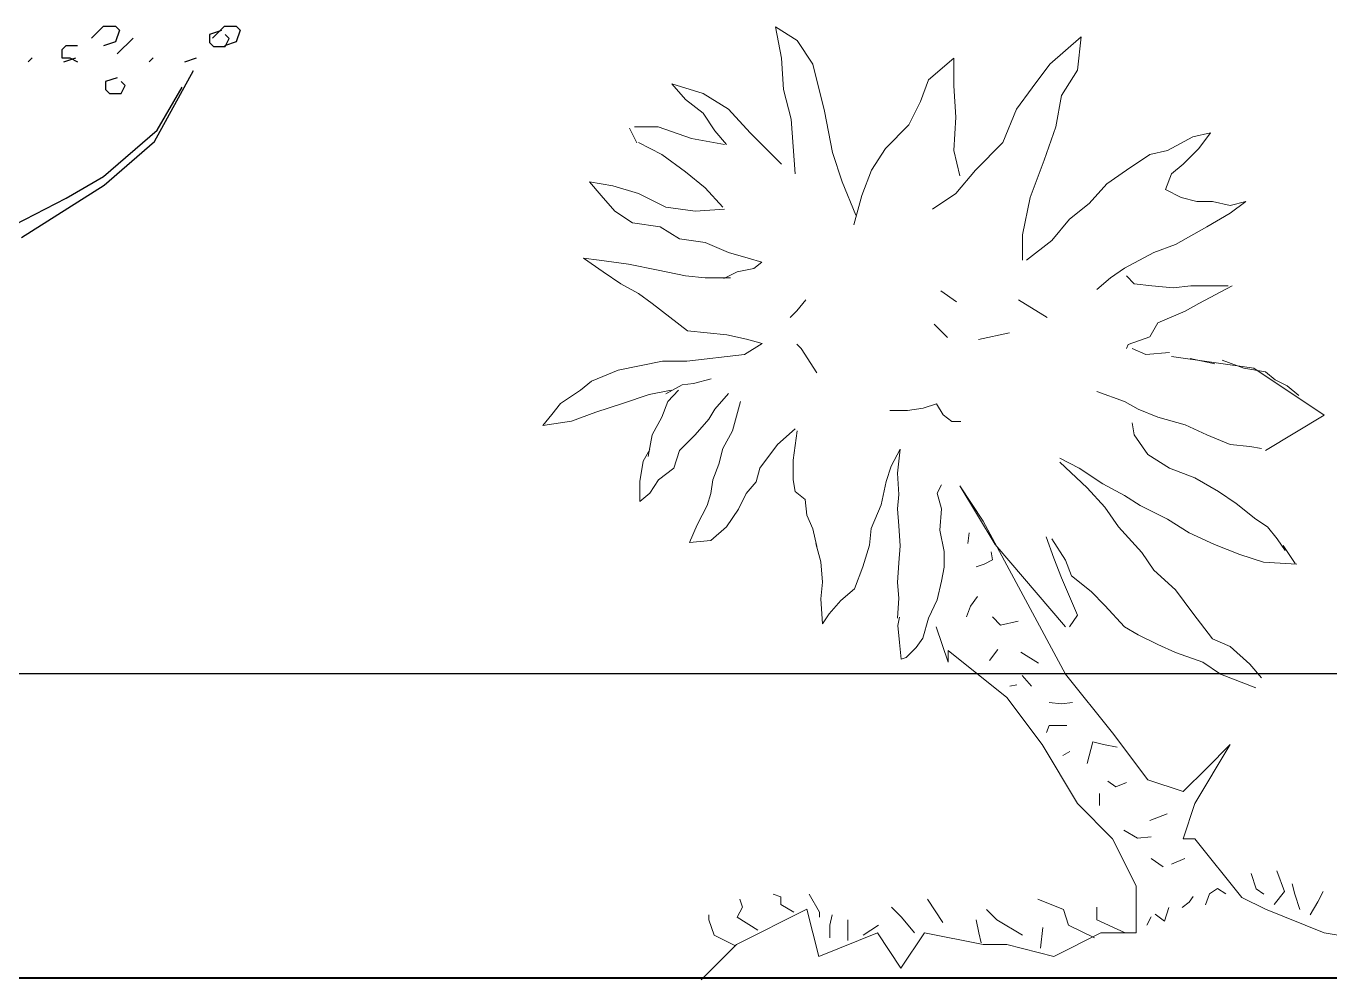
# Model space of a CAD drawing. Header units: metres. Extents: x 2330 to 2661, y 695 to 924.
# Drawn here: x 2596.994 to 2599.136, y 786.452 to 788.019 of the extents above; entities that cross this region are included whole.
import ezdxf

# ---------------------------------------------------------------- set-up
doc = ezdxf.new("R2010")
doc.units = ezdxf.units.M
doc.header["$LTSCALE"] = 20
doc.layers.add('Columns', color=30, linetype='Continuous', lineweight=40)
doc.layers.add('Green', color=116, linetype='Continuous', lineweight=5)
doc.layers.add('Tree and Others', color=74, linetype='Continuous')

msp = doc.modelspace()

# ---------------------------------------------------------------- linework, layer by layer
for p, q in [((2597.1015, 787.9993), (2597.1211, 788.0189)), ((2597.1211, 788.0189), (2597.1406, 788.0189)), ((2597.1406, 788.0189), (2597.1471, 788.0124)), ((2597.1471, 788.0124), (2597.1406, 787.9928)), ((2597.3146, 788.0114), (2597.295, 788.0049)), ((2597.295, 788.0049), (2597.295, 787.9918)), ((2597.3001, 787.9993), (2597.3196, 788.0189)), ((2597.3196, 788.0189), (2597.3392, 788.0189)), ((2597.3276, 787.9983), (2597.3211, 788.0049)), ((2597.3392, 788.0189), (2597.3457, 788.0124)), ((2597.3457, 788.0124), (2597.3392, 787.9928)), ((2597.0589, 787.9863), (2597.0524, 787.9798)), ((2597.0785, 787.9863), (2597.0589, 787.9863)), ((2597.1406, 787.9928), (2597.1211, 787.9863)), ((2597.1697, 787.9993), (2597.1436, 787.9733)), ((2597.295, 787.9918), (2597.3016, 787.9853)), ((2597.3016, 787.9853), (2597.3146, 787.9853)), ((2597.3146, 787.9853), (2597.3211, 787.9853)), ((2597.3392, 787.9928), (2597.3196, 787.9863)), ((2597.3211, 787.9853), (2597.3276, 787.9983)), ((2597.0038, 787.9667), (2596.9972, 787.9602)), ((2597.0524, 787.9798), (2597.0524, 787.9667)), ((2597.0524, 787.9667), (2597.0654, 787.9667)), ((2597.0559, 787.9602), (2597.0755, 787.9667)), ((2597.0654, 787.9667), (2597.0785, 787.9602)), ((2597.2023, 787.9667), (2597.1958, 787.9602)), ((2597.2544, 787.9602), (2597.274, 787.9667)), ((2597.2049, 787.8294), (2597.2686, 787.9458)), ((2597.1436, 787.9341), (2597.1241, 787.9276)), ((2597.1241, 787.9276), (2597.1241, 787.9146)), ((2597.1567, 787.9211), (2597.1502, 787.9276)), ((2597.1502, 787.908), (2597.1567, 787.9211)), ((2597.209, 787.8479), (2597.2502, 787.9187)), ((2597.1241, 787.9146), (2597.1306, 787.908)), ((2597.1306, 787.908), (2597.1436, 787.908)), ((2597.1436, 787.908), (2597.1502, 787.908)), ((2597.1208, 787.7719), (2597.209, 787.8479)), ((2597.1218, 787.7573), (2597.2049, 787.8294)), ((2597.0598, 787.7363), (2597.1208, 787.7719)), ((2596.986, 787.6714), (2597.1218, 787.7573)), ((2596.9745, 787.6924), (2597.0598, 787.7363))]:
    msp.add_line(p, q)
at = {"layer": 'Columns'}
msp.add_line((2595.3993, 786.4555), (2601.7206, 786.4555), dxfattribs=at)
at = {"layer": 'Green'}
for p, q in [((2598.2608, 787.9951), (2598.2254, 788.0176)), ((2598.2254, 788.0176), (2598.235, 787.9661)), ((2598.2865, 787.9564), (2598.2608, 787.9951)), ((2598.7276, 788.0015), (2598.7019, 787.9789)), ((2598.7212, 787.9467), (2598.7276, 788.0015)), ((2598.235, 787.9661), (2598.2382, 787.9145)), ((2598.5183, 787.9661), (2598.4765, 787.9306)), ((2598.5183, 787.9209), (2598.5183, 787.9661)), ((2598.7019, 787.9789), (2598.6761, 787.9564)), ((2598.3058, 787.8791), (2598.2865, 787.9564)), ((2598.6761, 787.9564), (2598.6471, 787.9177)), ((2598.6954, 787.9048), (2598.7212, 787.9467)), ((2598.1062, 787.9081), (2598.0547, 787.9242)), ((2598.0547, 787.9242), (2598.0773, 787.8984)), ((2598.4765, 787.9306), (2598.4636, 787.8952)), ((2598.5216, 787.8694), (2598.5183, 787.9209)), ((2598.6471, 787.9177), (2598.6214, 787.8823)), ((2598.0773, 787.8984), (2598.1062, 787.8758)), ((2598.1481, 787.8823), (2598.1062, 787.9081)), ((2598.2382, 787.9145), (2598.2511, 787.8662)), ((2598.6858, 787.8533), (2598.6954, 787.9048)), ((2598.1062, 787.8758), (2598.1255, 787.8468)), ((2598.1835, 787.8436), (2598.1481, 787.8823)), ((2598.3187, 787.8114), (2598.3058, 787.8791)), ((2598.4636, 787.8952), (2598.4443, 787.8565)), ((2598.6214, 787.8823), (2598.5988, 787.8275)), ((2598.0322, 787.8533), (2597.9935, 787.8533)), ((2598.0869, 787.834), (2598.0322, 787.8533)), ((2598.2511, 787.8662), (2598.2543, 787.8211)), ((2598.4443, 787.8565), (2598.4057, 787.8179)), ((2598.5183, 787.8146), (2598.5216, 787.8694)), ((2598.6665, 787.7985), (2598.6858, 787.8533)), ((2597.9971, 787.8272), (2597.9852, 787.8511)), ((2598.1416, 787.8243), (2598.0869, 787.834)), ((2598.1255, 787.8468), (2598.1449, 787.8243)), ((2598.235, 787.7921), (2598.1835, 787.8436)), ((2598.8693, 787.8146), (2598.9111, 787.8372)), ((2598.9111, 787.8372), (2598.9401, 787.8436)), ((2598.9401, 787.8436), (2598.9208, 787.8179)), ((2598, 787.8275), (2598.0386, 787.8082)), ((2598.2543, 787.8211), (2598.2576, 787.776)), ((2598.3348, 787.7631), (2598.3187, 787.8114)), ((2598.4057, 787.8179), (2598.3831, 787.7824)), ((2598.528, 787.7727), (2598.5183, 787.8146)), ((2598.5988, 787.8275), (2598.5538, 787.7824)), ((2598.8403, 787.8082), (2598.8693, 787.8146)), ((2598.9208, 787.8179), (2598.895, 787.7921)), ((2598.0386, 787.8082), (2598.0773, 787.7792)), ((2598.6439, 787.7373), (2598.6665, 787.7985)), ((2598.8017, 787.7824), (2598.8403, 787.8082)), ((2598.895, 787.7921), (2598.8757, 787.776)), ((2598.0773, 787.7792), (2598.1094, 787.7534)), ((2598.3831, 787.7824), (2598.367, 787.7405)), ((2598.5538, 787.7824), (2598.5216, 787.7437)), ((2598.7695, 787.7599), (2598.8017, 787.7824)), ((2598.8757, 787.776), (2598.8661, 787.7502)), ((2597.9581, 787.7566), (2597.9195, 787.7631)), ((2597.9195, 787.7631), (2597.9388, 787.7405)), ((2598, 787.7437), (2597.9581, 787.7566)), ((2598.1094, 787.7534), (2598.1384, 787.7212)), ((2598.3574, 787.7083), (2598.3348, 787.7631)), ((2598.7405, 787.7276), (2598.7695, 787.7599)), ((2598.8661, 787.7502), (2598.8918, 787.7373)), ((2597.9388, 787.7405), (2597.9613, 787.7148)), ((2598.0451, 787.7212), (2598, 787.7437)), ((2598.367, 787.7405), (2598.3541, 787.6922)), ((2598.5216, 787.7437), (2598.4829, 787.718)), ((2598.631, 787.6761), (2598.6439, 787.7373)), ((2598.7083, 787.7019), (2598.7405, 787.7276)), ((2598.8918, 787.7373), (2598.9176, 787.7309)), ((2598.9176, 787.7309), (2598.9433, 787.7309)), ((2598.9433, 787.7309), (2598.9723, 787.7244)), ((2598.9723, 787.7244), (2598.9981, 787.7309)), ((2598.9981, 787.7309), (2598.9723, 787.7115)), ((2597.9613, 787.7148), (2597.9903, 787.6954)), ((2598.0933, 787.7148), (2598.0451, 787.7212)), ((2598.1416, 787.718), (2598.0933, 787.7148)), ((2598.9723, 787.7115), (2598.9337, 787.689)), ((2597.9903, 787.6954), (2598.0354, 787.689)), ((2598.0354, 787.689), (2598.0676, 787.6696)), ((2598.6793, 787.6664), (2598.7083, 787.7019)), ((2598.9337, 787.689), (2598.8822, 787.66)), ((2598.0676, 787.6696), (2598.1094, 787.6632)), ((2598.1094, 787.6632), (2598.1481, 787.6471)), ((2598.631, 787.6342), (2598.631, 787.6761)), ((2598.6375, 787.6342), (2598.6793, 787.6664)), ((2598.8822, 787.66), (2598.8468, 787.6471)), ((2598.1481, 787.6471), (2598.1803, 787.6374)), ((2598.8468, 787.6471), (2598.7985, 787.6213)), ((2597.9356, 787.6342), (2597.9098, 787.6374)), ((2597.9098, 787.6374), (2597.942, 787.6149)), ((2597.9839, 787.6278), (2597.9356, 787.6342)), ((2598.0322, 787.6181), (2597.9839, 787.6278)), ((2598.0773, 787.6084), (2598.0322, 787.6181)), ((2598.1896, 787.6207), (2598.1621, 787.6152)), ((2598.1803, 787.6374), (2598.2028, 787.631)), ((2598.2028, 787.631), (2598.1896, 787.6207)), ((2598.7985, 787.6213), (2598.7759, 787.6052)), ((2597.942, 787.6149), (2597.971, 787.5955)), ((2598.1094, 787.6052), (2598.0773, 787.6084)), ((2598.1352, 787.6052), (2598.1094, 787.6052)), ((2598.1513, 787.6052), (2598.1352, 787.6052)), ((2598.1621, 787.6152), (2598.1401, 787.6041)), ((2598.7759, 787.6052), (2598.7534, 787.5859)), ((2598.8146, 787.5955), (2598.8017, 787.6084)), ((2597.971, 787.5955), (2598, 787.5794)), ((2598, 787.5794), (2598.0225, 787.5633)), ((2598.5224, 787.5657), (2598.4969, 787.5839)), ((2598.8435, 787.5923), (2598.8146, 787.5955)), ((2598.8789, 787.5891), (2598.8435, 787.5923)), ((2598.9079, 787.5923), (2598.8789, 787.5891)), ((2598.9691, 787.5923), (2598.9079, 787.5923)), ((2598.9755, 787.5923), (2598.9208, 787.5633)), ((2598.0225, 787.5633), (2598.0515, 787.5408)), ((2598.2603, 787.5511), (2598.2749, 787.5694)), ((2598.6716, 787.5402), (2598.6243, 787.5694)), ((2598.9208, 787.5633), (2598.8983, 787.5504)), ((2598.0515, 787.5408), (2598.0805, 787.5182)), ((2598.2494, 787.5402), (2598.2603, 787.5511)), ((2598.8983, 787.5504), (2598.8532, 787.5311)), ((2598.0805, 787.5182), (2598.145, 787.5119)), ((2598.145, 787.5119), (2598.1777, 787.5046)), ((2598.5078, 787.5074), (2598.486, 787.5293)), ((2598.6097, 787.5147), (2598.5588, 787.5038)), ((2598.8532, 787.5311), (2598.8403, 787.5086)), ((2598.2032, 787.4974), (2598.1741, 787.4791)), ((2598.1777, 787.5046), (2598.2032, 787.4974)), ((2598.2676, 787.4892), (2598.2603, 787.4965)), ((2598.2931, 787.4492), (2598.2676, 787.4892)), ((2598.8049, 787.4957), (2598.8017, 787.4892)), ((2598.8403, 787.5086), (2598.8049, 787.4957)), ((2598.8339, 787.4796), (2598.8113, 787.4892)), ((2598.0394, 787.4682), (2597.9666, 787.4536)), ((2598.0795, 787.4682), (2598.0394, 787.4682)), ((2598.1741, 787.4791), (2598.0795, 787.4682)), ((2598.8725, 787.4828), (2598.8339, 787.4796)), ((2599.011, 787.457), (2598.8757, 787.4763)), ((2598.947, 787.4642), (2598.9068, 787.4728)), ((2598.9594, 787.4699), (2598.9949, 787.457)), ((2597.9666, 787.4536), (2597.923, 787.4354)), ((2598.9949, 787.457), (2599.0303, 787.4506)), ((2599.1269, 787.3797), (2599.011, 787.457)), ((2599.0303, 787.4506), (2599.0464, 787.4377)), ((2597.923, 787.4354), (2597.9048, 787.4209)), ((2598.0718, 787.4297), (2598.0449, 787.4148)), ((2598.0904, 787.4318), (2598.0718, 787.4297)), ((2598.0904, 787.4318), (2598.1195, 787.4391)), ((2599.0464, 787.4377), (2599.0657, 787.428)), ((2599.0657, 787.428), (2599.085, 787.4119)), ((2597.9048, 787.4209), (2597.872, 787.399)), ((2597.9739, 787.399), (2598.0176, 787.4136)), ((2598.0176, 787.4136), (2598.054, 787.4209)), ((2598.0483, 787.4022), (2598.0658, 787.4208)), ((2598.1255, 787.3893), (2598.1481, 787.4151)), ((2598.7534, 787.4183), (2598.7985, 787.4022)), ((2597.872, 787.399), (2597.8574, 787.3808)), ((2597.8902, 787.3699), (2597.9302, 787.3844)), ((2597.9302, 787.3844), (2597.9739, 787.399)), ((2598.0483, 787.4022), (2598.0386, 787.3765)), ((2598.1159, 787.3732), (2598.1255, 787.3893)), ((2598.1674, 787.4022), (2598.1545, 787.3539)), ((2598.4423, 787.3872), (2598.4132, 787.3872)), ((2598.4678, 787.3909), (2598.4423, 787.3872)), ((2598.4896, 787.3982), (2598.4678, 787.3909)), ((2598.5005, 787.38), (2598.4896, 787.3982)), ((2598.7985, 787.4022), (2598.821, 787.3893)), ((2598.821, 787.3893), (2598.8532, 787.3765)), ((2597.8574, 787.3808), (2597.8429, 787.3626)), ((2597.8429, 787.3626), (2597.8902, 787.3699)), ((2598.0386, 787.3765), (2598.0225, 787.3475)), ((2598.0933, 787.3475), (2598.1159, 787.3732)), ((2598.5151, 787.369), (2598.5005, 787.38)), ((2598.5297, 787.369), (2598.5151, 787.369)), ((2598.8113, 787.3668), (2598.8146, 787.3475)), ((2598.8532, 787.3765), (2598.8983, 787.3636)), ((2598.8983, 787.3636), (2598.9337, 787.3475)), ((2599.0303, 787.3217), (2599.1269, 787.3797)), ((2598.0225, 787.3475), (2598.0161, 787.312)), ((2598.0676, 787.3217), (2598.0933, 787.3475)), ((2598.1545, 787.3539), (2598.1384, 787.3249)), ((2598.2286, 787.3314), (2598.2576, 787.3571)), ((2598.2608, 787.3539), (2598.2543, 787.3056)), ((2598.8146, 787.3475), (2598.8371, 787.3152)), ((2598.9337, 787.3475), (2598.9723, 787.3314)), ((2598.0079, 787.3039), (2598.0189, 787.3231)), ((2598.0579, 787.2927), (2598.0676, 787.3217)), ((2598.1384, 787.3249), (2598.132, 787.2991)), ((2598.1996, 787.2927), (2598.2286, 787.3314)), ((2598.4301, 787.3237), (2598.4153, 787.2956)), ((2598.4254, 787.2841), (2598.4301, 787.3237)), ((2598.9723, 787.3314), (2599.0045, 787.3281)), ((2599.0045, 787.3281), (2599.0238, 787.3249)), ((2598.0024, 787.2708), (2598.0079, 787.3039)), ((2598.132, 787.2991), (2598.1223, 787.2734)), ((2598.2543, 787.3056), (2598.2543, 787.2734)), ((2598.7244, 787.2927), (2598.6922, 787.3088)), ((2598.6922, 787.3024), (2598.7373, 787.2605)), ((2598.8371, 787.3152), (2598.8725, 787.2927)), ((2598.0579, 787.2927), (2598.0327, 787.2736)), ((2598.1932, 787.2701), (2598.1996, 787.2927)), ((2598.4153, 787.2956), (2598.4071, 787.2708)), ((2598.4278, 787.2491), (2598.4254, 787.2841)), ((2598.763, 787.2669), (2598.7244, 787.2927)), ((2598.8725, 787.2927), (2598.9144, 787.2766)), ((2598.9144, 787.2766), (2598.953, 787.254)), ((2598.0024, 787.2377), (2598.0024, 787.2708)), ((2598.0327, 787.2736), (2598.0189, 787.2515)), ((2598.1223, 787.2734), (2598.1191, 787.2508)), ((2598.1771, 787.2508), (2598.1932, 787.2701)), ((2598.2543, 787.2734), (2598.2576, 787.254)), ((2598.2576, 787.254), (2598.2737, 787.2411)), ((2598.4071, 787.2708), (2598.3988, 787.2322)), ((2598.4977, 787.2654), (2598.4907, 787.2514)), ((2598.5666, 787.2057), (2598.528, 787.2637)), ((2598.528, 787.2637), (2598.586, 787.167)), ((2598.7373, 787.2605), (2598.7663, 787.2283)), ((2598.7985, 787.2476), (2598.763, 787.2669)), ((2598.953, 787.254), (2598.982, 787.2347)), ((2598.0189, 787.2515), (2598.0024, 787.2377)), ((2598.1127, 787.2315), (2598.0966, 787.1993)), ((2598.1191, 787.2508), (2598.1127, 787.2315)), ((2598.1642, 787.225), (2598.1771, 787.2508)), ((2598.2737, 787.2411), (2598.2769, 787.2154)), ((2598.3988, 787.2322), (2598.3823, 787.1937)), ((2598.4254, 787.2258), (2598.4278, 787.2491)), ((2598.4907, 787.2514), (2598.4977, 787.2258)), ((2598.8242, 787.2315), (2598.7985, 787.2476)), ((2598.8693, 787.2089), (2598.8242, 787.2315)), ((2598.982, 787.2347), (2599.0142, 787.2089)), ((2598.1449, 787.196), (2598.1642, 787.225)), ((2598.2769, 787.2154), (2598.2865, 787.1928)), ((2598.4278, 787.1978), (2598.4254, 787.2258)), ((2598.4977, 787.2258), (2598.4953, 787.1908)), ((2598.7663, 787.2283), (2598.7888, 787.196)), ((2598.0966, 787.1993), (2598.0837, 787.1703)), ((2598.1191, 787.1735), (2598.1449, 787.196)), ((2598.2865, 787.1928), (2598.293, 787.1638)), ((2598.3823, 787.1937), (2598.3795, 787.1661)), ((2598.4301, 787.1651), (2598.4278, 787.1978)), ((2598.4953, 787.1908), (2598.5023, 787.1558)), ((2598.7019, 786.9544), (2598.5666, 787.2057)), ((2598.7888, 787.196), (2598.8274, 787.1542)), ((2598.9047, 787.1864), (2598.8693, 787.2089)), ((2599.0142, 787.2089), (2599.0335, 787.196)), ((2599.0335, 787.196), (2599.0496, 787.1767)), ((2598.0837, 787.1703), (2598.1191, 787.1735)), ((2598.2997, 787.1386), (2598.2915, 787.1689)), ((2598.5436, 787.1864), (2598.5414, 787.1686)), ((2598.6697, 787.1799), (2598.6825, 787.1445)), ((2598.7019, 787.1413), (2598.6793, 787.1767)), ((2598.9466, 787.167), (2598.9047, 787.1864)), ((2599.0496, 787.1767), (2599.0625, 787.1574)), ((2598.3795, 787.1661), (2598.3685, 787.1303)), ((2598.4278, 787.1372), (2598.4301, 787.1651)), ((2598.5023, 787.1558), (2598.5023, 787.1302)), ((2598.5793, 787.1552), (2598.5815, 787.1418)), ((2598.586, 787.167), (2598.7019, 787.0317)), ((2598.8274, 787.1542), (2598.8468, 787.1252)), ((2598.9884, 787.1509), (2598.9466, 787.167)), ((2599.0271, 787.138), (2598.9884, 787.1509)), ((2599.0792, 787.1361), (2599.0596, 787.1655)), ((2598.3025, 787.1055), (2598.2997, 787.1386)), ((2598.3685, 787.1303), (2598.3548, 787.0945)), ((2598.4254, 787.1045), (2598.4278, 787.1372)), ((2598.5023, 787.1302), (2598.4977, 787.1068)), ((2598.5681, 787.1351), (2598.5548, 787.1307)), ((2598.5815, 787.1418), (2598.5681, 787.1351)), ((2598.6825, 787.1445), (2598.6954, 787.1123)), ((2598.7115, 787.1155), (2598.7019, 787.1413)), ((2598.8468, 787.1252), (2598.8822, 787.0929)), ((2599.0818, 787.1348), (2599.0271, 787.138)), ((2598.2997, 787.078), (2598.3025, 787.1055)), ((2598.4278, 787.0788), (2598.4254, 787.1045)), ((2598.4977, 787.1068), (2598.4907, 787.0765)), ((2598.6954, 787.1123), (2598.7212, 787.0511)), ((2598.7437, 787.0897), (2598.7115, 787.1155)), ((2598.3548, 787.0945), (2598.3328, 787.0752)), ((2598.557, 787.0816), (2598.5458, 787.066)), ((2598.7663, 787.0672), (2598.7437, 787.0897)), ((2598.8822, 787.0929), (2598.9111, 787.0543)), ((2598.3025, 787.0366), (2598.2997, 787.078)), ((2598.3328, 787.0752), (2598.3135, 787.0532)), ((2598.4254, 787.0462), (2598.4278, 787.0788)), ((2598.4907, 787.0765), (2598.4767, 787.0462)), ((2598.5458, 787.066), (2598.5391, 787.0481)), ((2598.7985, 787.0317), (2598.7663, 787.0672)), ((2598.3135, 787.0532), (2598.3025, 787.0366)), ((2598.4263, 787.0339), (2598.4291, 787.0476)), ((2598.4767, 787.0462), (2598.4674, 787.0135)), ((2598.5949, 787.0347), (2598.5815, 787.0481)), ((2598.6239, 787.0414), (2598.5949, 787.0347)), ((2598.7212, 787.0511), (2598.7083, 787.0317)), ((2598.9111, 787.0543), (2598.9433, 787.0124)), ((2598.4291, 787.0063), (2598.4263, 787.0339)), ((2598.4894, 787.0317), (2598.5087, 786.9737)), ((2598.821, 787.0188), (2598.7985, 787.0317)), ((2598.8532, 787.0027), (2598.821, 787.0188)), ((2598.4319, 786.9788), (2598.4291, 787.0063)), ((2598.4566, 786.9981), (2598.4401, 786.9815)), ((2598.4674, 787.0135), (2598.4566, 786.9981)), ((2598.8822, 786.9898), (2598.8532, 787.0027)), ((2598.9433, 787.0124), (2598.9723, 786.9995)), ((2598.9723, 786.9995), (2599.0045, 786.9705)), ((2598.4401, 786.9815), (2598.4319, 786.9788)), ((2598.5087, 786.9931), (2598.6053, 786.9157)), ((2598.5087, 786.9737), (2598.5087, 786.9931)), ((2598.5904, 786.9946), (2598.577, 786.9767)), ((2598.6573, 786.9723), (2598.6283, 786.9901)), ((2598.9272, 786.9737), (2598.8822, 786.9898)), ((2598.7791, 786.8577), (2598.7019, 786.9544)), ((2598.9562, 786.9544), (2598.9272, 786.9737)), ((2599.0142, 786.9319), (2598.9562, 786.9544)), ((2599.0045, 786.9705), (2599.0238, 786.948)), ((2598.6216, 786.9366), (2598.6105, 786.9344)), ((2598.6305, 786.9522), (2598.6461, 786.9344)), ((2598.6053, 786.9157), (2598.6632, 786.8384)), ((2598.6952, 786.9054), (2598.6751, 786.9076)), ((2598.713, 786.9076), (2598.6952, 786.9054)), ((2598.6751, 786.8697), (2598.6707, 786.8585)), ((2598.684, 786.8697), (2598.6751, 786.8697)), ((2598.7041, 786.8697), (2598.684, 786.8697)), ((2598.8371, 786.7804), (2598.7791, 786.8577)), ((2598.6632, 786.8384), (2598.7212, 786.7418)), ((2598.7086, 786.8273), (2598.6974, 786.8206)), ((2598.7464, 786.8429), (2598.7375, 786.8072)), ((2598.7643, 786.8384), (2598.7464, 786.8429)), ((2598.7866, 786.834), (2598.7643, 786.8384)), ((2598.9144, 786.7418), (2598.9723, 786.8384)), ((2598.9723, 786.8384), (2598.9337, 786.7998)), ((2598.9337, 786.7998), (2598.895, 786.7611)), ((2598.7843, 786.7693), (2598.771, 786.7782)), ((2598.8022, 786.776), (2598.7843, 786.7693)), ((2598.895, 786.7611), (2598.8371, 786.7804)), ((2598.7212, 786.7418), (2598.7791, 786.6838)), ((2598.7576, 786.7581), (2598.7576, 786.7381)), ((2598.895, 786.6838), (2598.9144, 786.7418)), ((2598.869, 786.7247), (2598.8401, 786.7135)), ((2598.82, 786.6845), (2598.7977, 786.6979)), ((2598.7791, 786.6838), (2598.8178, 786.6064)), ((2598.8423, 786.6868), (2598.82, 786.6845)), ((2598.9144, 786.6838), (2598.895, 786.6838)), ((2598.9916, 786.5871), (2598.9144, 786.6838)), ((2598.8624, 786.6377), (2598.8423, 786.6511)), ((2598.898, 786.6511), (2598.8757, 786.6421)), ((2599.0067, 786.6265), (2599.0151, 786.6012)), ((2599.0489, 786.6308), (2599.0615, 786.597)), ((2598.2341, 786.5885), (2598.2214, 786.5927)), ((2598.2806, 786.5927), (2598.2974, 786.5632)), ((2598.8178, 786.6064), (2598.8178, 786.5291)), ((2598.9381, 786.5931), (2598.9315, 786.5752)), ((2598.9515, 786.602), (2598.9381, 786.5931)), ((2598.9649, 786.5931), (2598.9515, 786.602)), ((2599.0151, 786.6012), (2599.0278, 786.5927)), ((2599.0615, 786.597), (2599.0447, 786.5758)), ((2599.0742, 786.6096), (2599.0784, 786.5927)), ((2599.0784, 786.5927), (2599.0869, 786.5674)), ((2599.1249, 786.597), (2599.1164, 786.5801)), ((2598.2769, 786.5678), (2598.161, 786.5098)), ((2598.1623, 786.5547), (2598.1708, 786.5716)), ((2598.1708, 786.5716), (2598.1666, 786.5843)), ((2598.2341, 786.5758), (2598.2341, 786.5885)), ((2598.2552, 786.5632), (2598.2341, 786.5758)), ((2598.2962, 786.4905), (2598.2769, 786.5678)), ((2598.4325, 786.5547), (2598.4156, 786.5716)), ((2598.5001, 786.5463), (2598.4747, 786.5843)), ((2598.5887, 786.5505), (2598.5718, 786.5674)), ((2598.6985, 786.5674), (2598.6563, 786.5843)), ((2598.7069, 786.542), (2598.6985, 786.5674)), ((2598.7534, 786.5505), (2598.7534, 786.5716)), ((2598.8713, 786.5708), (2598.8646, 786.5485)), ((2598.9047, 786.5797), (2598.8936, 786.5708)), ((2598.9114, 786.5886), (2598.9047, 786.5797)), ((2599.0303, 786.5678), (2598.9916, 786.5871)), ((2599.1269, 786.5291), (2599.0303, 786.5678)), ((2599.1164, 786.5801), (2599.1038, 786.5589)), ((2598.1159, 786.5505), (2598.1159, 786.5589)), ((2598.1244, 786.5251), (2598.1159, 786.5505)), ((2598.1961, 786.5336), (2598.1623, 786.5547)), ((2598.2974, 786.5632), (2598.2974, 786.5547)), ((2598.3185, 786.5589), (2598.3143, 786.542)), ((2598.3439, 786.5505), (2598.3439, 786.5336)), ((2598.4536, 786.5294), (2598.4325, 786.5547)), ((2598.555, 786.5505), (2598.5592, 786.5294)), ((2598.6309, 786.5251), (2598.5887, 786.5505)), ((2598.7998, 786.5294), (2598.7534, 786.5505)), ((2598.8423, 786.5552), (2598.8356, 786.5418)), ((2598.8646, 786.5485), (2598.849, 786.5596)), ((2598.1581, 786.5082), (2598.1244, 786.5251)), ((2598.3928, 786.5291), (2598.2962, 786.4905)), ((2598.3143, 786.542), (2598.3143, 786.5209)), ((2598.3439, 786.5336), (2598.3439, 786.5167)), ((2598.3945, 786.542), (2598.3692, 786.5251)), ((2598.4314, 786.4711), (2598.3928, 786.5291)), ((2598.4701, 786.5291), (2598.4314, 786.4711)), ((2598.5666, 786.5098), (2598.4701, 786.5291)), ((2598.5592, 786.5294), (2598.5634, 786.5125)), ((2598.6647, 786.5378), (2598.6605, 786.504)), ((2598.7598, 786.5291), (2598.6825, 786.4905)), ((2598.7491, 786.5209), (2598.7069, 786.542)), ((2598.8178, 786.5291), (2598.7598, 786.5291)), ((2599.2428, 786.5098), (2599.1269, 786.5291)), ((2598.161, 786.5098), (2598.103, 786.4518)), ((2598.6053, 786.5098), (2598.5666, 786.5098)), ((2598.6825, 786.4905), (2598.6053, 786.5098))]:
    msp.add_line(p, q, dxfattribs=at)
at = {"layer": 'Tree and Others'}
msp.add_line((2566.1561, 786.9555), (2613.766, 786.9555), dxfattribs=at)

doc.saveas('drawing.dxf')
